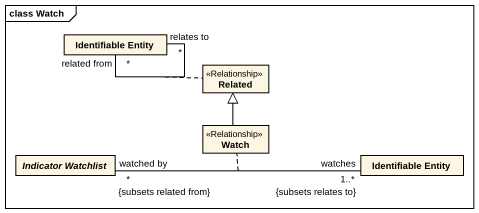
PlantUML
@startuml
mainframe class Watch
hide circle
hide empty members
class "Identifiable Entity" as Identifiable_Entity
class Related <<Relationship>>
class Watch <<Relationship>>
abstract class "Indicator Watchlist" as Indicator_Watchlist
class "Identifiable Entity" as Identifiable_Entity_2
Identifiable_Entity "related from\n*" -- "relates to\n*" Identifiable_Entity
(Identifiable_Entity, Identifiable_Entity) .. Related
Watch -up-|> Related
Indicator_Watchlist "watched by\n*\n{subsets related from}" -right- "watches\n1..*\n{subsets relates to}" Identifiable_Entity_2
(Indicator_Watchlist, Identifiable_Entity_2) .. Watch
@enduml
